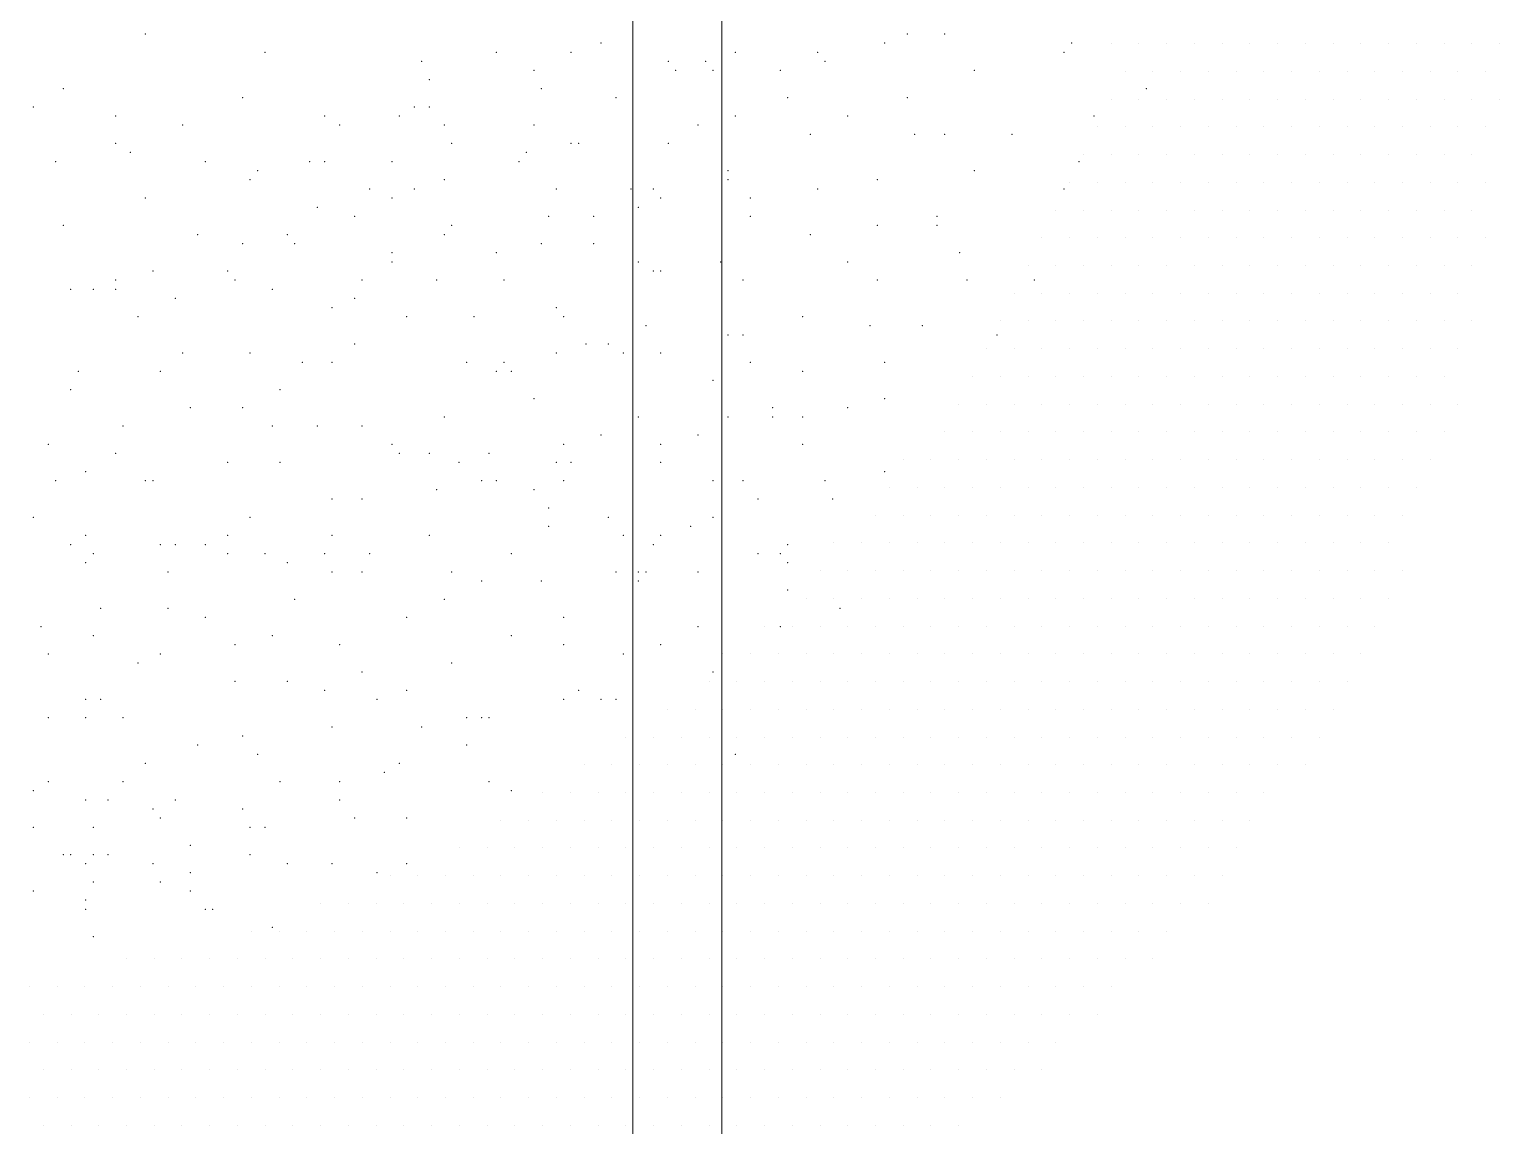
# Model space of a CAD drawing. Header units: metres. Extents: x 599 to 707, y 227 to 318.
# Drawn here: x 655.47 to 657.126, y 293.937 to 295.172 of the extents above; entities that cross this region are included whole.
import ezdxf

# ---------------------------------------------------------------- set-up
doc = ezdxf.new("R2010")
doc.units = ezdxf.units.M
doc.layers.add('banqueta', color=252, linetype='Continuous', lineweight=9)
doc.layers.add('vegetacion', color=74, linetype='Continuous', lineweight=0)

msp = doc.modelspace()

# ---------------------------------------------------------------- linework, layer by layer
at = {"layer": 'banqueta'}
for p, q in [((656.2498, 292.367), (656.2498, 299.9347)), ((656.1498, 292.367), (656.1498, 299.8051))]:
    msp.add_line(p, q, dxfattribs=at)
at = {"layer": 'vegetacion', "color": 0}
for p, q in [((656.6887, 295.156), (656.6887, 295.156)), ((656.7199, 295.156), (656.7199, 295.156)), ((656.7512, 295.156), (656.7512, 295.156)), ((656.7824, 295.156), (656.7824, 295.156)), ((656.8137, 295.156), (656.8137, 295.156)), ((656.8449, 295.156), (656.8449, 295.156)), ((656.8762, 295.156), (656.8762, 295.156)), ((656.9074, 295.156), (656.9074, 295.156)), ((656.9387, 295.156), (656.9387, 295.156)), ((656.9699, 295.156), (656.9699, 295.156)), ((657.0012, 295.156), (657.0012, 295.156)), ((657.0324, 295.156), (657.0324, 295.156)), ((657.0637, 295.156), (657.0637, 295.156)), ((657.0949, 295.156), (657.0949, 295.156)), ((657.1262, 295.156), (657.1262, 295.156)), ((656.7043, 295.1247), (656.7043, 295.1247)), ((656.7356, 295.1247), (656.7356, 295.1247)), ((656.7668, 295.1247), (656.7668, 295.1247)), ((656.7981, 295.1247), (656.7981, 295.1247)), ((656.8293, 295.1247), (656.8293, 295.1247)), ((656.8606, 295.1247), (656.8606, 295.1247)), ((656.8918, 295.1247), (656.8918, 295.1247)), ((656.9231, 295.1247), (656.9231, 295.1247)), ((656.9543, 295.1247), (656.9543, 295.1247)), ((656.9856, 295.1247), (656.9856, 295.1247)), ((657.0168, 295.1247), (657.0168, 295.1247)), ((657.0481, 295.1247), (657.0481, 295.1247)), ((657.0793, 295.1247), (657.0793, 295.1247)), ((657.1106, 295.1247), (657.1106, 295.1247)), ((656.6887, 295.0935), (656.6887, 295.0935)), ((656.7199, 295.0935), (656.7199, 295.0935)), ((656.7512, 295.0935), (656.7512, 295.0935)), ((656.7824, 295.0935), (656.7824, 295.0935)), ((656.8137, 295.0935), (656.8137, 295.0935)), ((656.8449, 295.0935), (656.8449, 295.0935)), ((656.8762, 295.0935), (656.8762, 295.0935)), ((656.9074, 295.0935), (656.9074, 295.0935)), ((656.9387, 295.0935), (656.9387, 295.0935)), ((656.9699, 295.0935), (656.9699, 295.0935)), ((657.0012, 295.0935), (657.0012, 295.0935)), ((657.0324, 295.0935), (657.0324, 295.0935)), ((657.0637, 295.0935), (657.0637, 295.0935)), ((657.0949, 295.0935), (657.0949, 295.0935)), ((657.1262, 295.0935), (657.1262, 295.0935)), ((656.6731, 295.0622), (656.6731, 295.0622)), ((656.7043, 295.0622), (656.7043, 295.0622)), ((656.7356, 295.0622), (656.7356, 295.0622)), ((656.7668, 295.0622), (656.7668, 295.0622)), ((656.7981, 295.0622), (656.7981, 295.0622)), ((656.8293, 295.0622), (656.8293, 295.0622)), ((656.8606, 295.0622), (656.8606, 295.0622)), ((656.8918, 295.0622), (656.8918, 295.0622)), ((656.9231, 295.0622), (656.9231, 295.0622)), ((656.9543, 295.0622), (656.9543, 295.0622)), ((656.9856, 295.0622), (656.9856, 295.0622)), ((657.0168, 295.0622), (657.0168, 295.0622)), ((657.0481, 295.0622), (657.0481, 295.0622)), ((657.0793, 295.0622), (657.0793, 295.0622)), ((657.1106, 295.0622), (657.1106, 295.0622)), ((656.6574, 295.031), (656.6574, 295.031)), ((656.6887, 295.031), (656.6887, 295.031)), ((656.7199, 295.031), (656.7199, 295.031)), ((656.7512, 295.031), (656.7512, 295.031)), ((656.7824, 295.031), (656.7824, 295.031)), ((656.8137, 295.031), (656.8137, 295.031)), ((656.8449, 295.031), (656.8449, 295.031)), ((656.8762, 295.031), (656.8762, 295.031)), ((656.9074, 295.031), (656.9074, 295.031)), ((656.9387, 295.031), (656.9387, 295.031)), ((656.9699, 295.031), (656.9699, 295.031)), ((657.0012, 295.031), (657.0012, 295.031)), ((657.0324, 295.031), (657.0324, 295.031)), ((657.0637, 295.031), (657.0637, 295.031)), ((657.0949, 295.031), (657.0949, 295.031)), ((656.6418, 294.9997), (656.6418, 294.9997)), ((656.6731, 294.9997), (656.6731, 294.9997)), ((656.7043, 294.9997), (656.7043, 294.9997)), ((656.7356, 294.9997), (656.7356, 294.9997)), ((656.7668, 294.9997), (656.7668, 294.9997)), ((656.7981, 294.9997), (656.7981, 294.9997)), ((656.8293, 294.9997), (656.8293, 294.9997)), ((656.8606, 294.9997), (656.8606, 294.9997)), ((656.8918, 294.9997), (656.8918, 294.9997)), ((656.9231, 294.9997), (656.9231, 294.9997)), ((656.9543, 294.9997), (656.9543, 294.9997)), ((656.9856, 294.9997), (656.9856, 294.9997)), ((657.0168, 294.9997), (657.0168, 294.9997)), ((657.0481, 294.9997), (657.0481, 294.9997)), ((657.0793, 294.9997), (657.0793, 294.9997)), ((657.1106, 294.9997), (657.1106, 294.9997)), ((656.6262, 294.9685), (656.6262, 294.9685)), ((656.6574, 294.9685), (656.6574, 294.9685)), ((656.6887, 294.9685), (656.6887, 294.9685)), ((656.7199, 294.9685), (656.7199, 294.9685)), ((656.7512, 294.9685), (656.7512, 294.9685)), ((656.7824, 294.9685), (656.7824, 294.9685)), ((656.8137, 294.9685), (656.8137, 294.9685)), ((656.8449, 294.9685), (656.8449, 294.9685)), ((656.8762, 294.9685), (656.8762, 294.9685)), ((656.9074, 294.9685), (656.9074, 294.9685)), ((656.9387, 294.9685), (656.9387, 294.9685)), ((656.9699, 294.9685), (656.9699, 294.9685)), ((657.0012, 294.9685), (657.0012, 294.9685)), ((657.0324, 294.9685), (657.0324, 294.9685)), ((657.0637, 294.9685), (657.0637, 294.9685)), ((657.0949, 294.9685), (657.0949, 294.9685)), ((656.6106, 294.9372), (656.6106, 294.9372)), ((656.6418, 294.9372), (656.6418, 294.9372)), ((656.6731, 294.9372), (656.6731, 294.9372)), ((656.7043, 294.9372), (656.7043, 294.9372)), ((656.7356, 294.9372), (656.7356, 294.9372)), ((656.7668, 294.9372), (656.7668, 294.9372)), ((656.7981, 294.9372), (656.7981, 294.9372)), ((656.8293, 294.9372), (656.8293, 294.9372)), ((656.8606, 294.9372), (656.8606, 294.9372)), ((656.8918, 294.9372), (656.8918, 294.9372)), ((656.9231, 294.9372), (656.9231, 294.9372)), ((656.9543, 294.9372), (656.9543, 294.9372)), ((656.9856, 294.9372), (656.9856, 294.9372)), ((657.0168, 294.9372), (657.0168, 294.9372)), ((657.0481, 294.9372), (657.0481, 294.9372)), ((657.0793, 294.9372), (657.0793, 294.9372)), ((657.1106, 294.9372), (657.1106, 294.9372)), ((656.5949, 294.906), (656.5949, 294.906)), ((656.6262, 294.906), (656.6262, 294.906)), ((656.6574, 294.906), (656.6574, 294.906)), ((656.6887, 294.906), (656.6887, 294.906)), ((656.7199, 294.906), (656.7199, 294.906)), ((656.7512, 294.906), (656.7512, 294.906)), ((656.7824, 294.906), (656.7824, 294.906)), ((656.8137, 294.906), (656.8137, 294.906)), ((656.8449, 294.906), (656.8449, 294.906)), ((656.8762, 294.906), (656.8762, 294.906)), ((656.9074, 294.906), (656.9074, 294.906)), ((656.9387, 294.906), (656.9387, 294.906)), ((656.9699, 294.906), (656.9699, 294.906)), ((657.0012, 294.906), (657.0012, 294.906)), ((657.0324, 294.906), (657.0324, 294.906)), ((657.0637, 294.906), (657.0637, 294.906)), ((657.0949, 294.906), (657.0949, 294.906)), ((656.5793, 294.8747), (656.5793, 294.8747)), ((656.6106, 294.8747), (656.6106, 294.8747)), ((656.6418, 294.8747), (656.6418, 294.8747)), ((656.6731, 294.8747), (656.6731, 294.8747)), ((656.7043, 294.8747), (656.7043, 294.8747)), ((656.7356, 294.8747), (656.7356, 294.8747)), ((656.7668, 294.8747), (656.7668, 294.8747)), ((656.7981, 294.8747), (656.7981, 294.8747)), ((656.8293, 294.8747), (656.8293, 294.8747)), ((656.8606, 294.8747), (656.8606, 294.8747)), ((656.8918, 294.8747), (656.8918, 294.8747)), ((656.9231, 294.8747), (656.9231, 294.8747)), ((656.9543, 294.8747), (656.9543, 294.8747)), ((656.9856, 294.8747), (656.9856, 294.8747)), ((657.0168, 294.8747), (657.0168, 294.8747)), ((657.0481, 294.8747), (657.0481, 294.8747)), ((657.0793, 294.8747), (657.0793, 294.8747)), ((656.5637, 294.8435), (656.5637, 294.8435)), ((656.5949, 294.8435), (656.5949, 294.8435)), ((656.6262, 294.8435), (656.6262, 294.8435)), ((656.6574, 294.8435), (656.6574, 294.8435)), ((656.6887, 294.8435), (656.6887, 294.8435)), ((656.7199, 294.8435), (656.7199, 294.8435)), ((656.7512, 294.8435), (656.7512, 294.8435)), ((656.7824, 294.8435), (656.7824, 294.8435)), ((656.8137, 294.8435), (656.8137, 294.8435)), ((656.8449, 294.8435), (656.8449, 294.8435)), ((656.8762, 294.8435), (656.8762, 294.8435)), ((656.9074, 294.8435), (656.9074, 294.8435)), ((656.9387, 294.8435), (656.9387, 294.8435)), ((656.9699, 294.8435), (656.9699, 294.8435)), ((657.0012, 294.8435), (657.0012, 294.8435)), ((657.0324, 294.8435), (657.0324, 294.8435)), ((657.0637, 294.8435), (657.0637, 294.8435)), ((657.0949, 294.8435), (657.0949, 294.8435)), ((656.5481, 294.8122), (656.5481, 294.8122)), ((656.5793, 294.8122), (656.5793, 294.8122)), ((656.6106, 294.8122), (656.6106, 294.8122)), ((656.6418, 294.8122), (656.6418, 294.8122)), ((656.6731, 294.8122), (656.6731, 294.8122)), ((656.7043, 294.8122), (656.7043, 294.8122)), ((656.7356, 294.8122), (656.7356, 294.8122)), ((656.7668, 294.8122), (656.7668, 294.8122)), ((656.7981, 294.8122), (656.7981, 294.8122)), ((656.8293, 294.8122), (656.8293, 294.8122)), ((656.8606, 294.8122), (656.8606, 294.8122)), ((656.8918, 294.8122), (656.8918, 294.8122)), ((656.9231, 294.8122), (656.9231, 294.8122)), ((656.9543, 294.8122), (656.9543, 294.8122)), ((656.9856, 294.8122), (656.9856, 294.8122)), ((657.0168, 294.8122), (657.0168, 294.8122)), ((657.0481, 294.8122), (657.0481, 294.8122)), ((657.0793, 294.8122), (657.0793, 294.8122)), ((656.5324, 294.781), (656.5324, 294.781)), ((656.5637, 294.781), (656.5637, 294.781)), ((656.5949, 294.781), (656.5949, 294.781)), ((656.6262, 294.781), (656.6262, 294.781)), ((656.6574, 294.781), (656.6574, 294.781)), ((656.6887, 294.781), (656.6887, 294.781)), ((656.7199, 294.781), (656.7199, 294.781)), ((656.7512, 294.781), (656.7512, 294.781)), ((656.7824, 294.781), (656.7824, 294.781)), ((656.8137, 294.781), (656.8137, 294.781)), ((656.8449, 294.781), (656.8449, 294.781)), ((656.8762, 294.781), (656.8762, 294.781)), ((656.9074, 294.781), (656.9074, 294.781)), ((656.9387, 294.781), (656.9387, 294.781)), ((656.9699, 294.781), (656.9699, 294.781)), ((657.0012, 294.781), (657.0012, 294.781)), ((657.0324, 294.781), (657.0324, 294.781)), ((657.0637, 294.781), (657.0637, 294.781)), ((656.5168, 294.7497), (656.5168, 294.7497)), ((656.5481, 294.7497), (656.5481, 294.7497)), ((656.5793, 294.7497), (656.5793, 294.7497)), ((656.6106, 294.7497), (656.6106, 294.7497)), ((656.6418, 294.7497), (656.6418, 294.7497)), ((656.6731, 294.7497), (656.6731, 294.7497)), ((656.7043, 294.7497), (656.7043, 294.7497)), ((656.7356, 294.7497), (656.7356, 294.7497)), ((656.7668, 294.7497), (656.7668, 294.7497)), ((656.7981, 294.7497), (656.7981, 294.7497)), ((656.8293, 294.7497), (656.8293, 294.7497)), ((656.8606, 294.7497), (656.8606, 294.7497)), ((656.8918, 294.7497), (656.8918, 294.7497)), ((656.9231, 294.7497), (656.9231, 294.7497)), ((656.9543, 294.7497), (656.9543, 294.7497)), ((656.9856, 294.7497), (656.9856, 294.7497)), ((657.0168, 294.7497), (657.0168, 294.7497)), ((657.0481, 294.7497), (657.0481, 294.7497)), ((657.0793, 294.7497), (657.0793, 294.7497)), ((656.5012, 294.7185), (656.5012, 294.7185)), ((656.5324, 294.7185), (656.5324, 294.7185)), ((656.5637, 294.7185), (656.5637, 294.7185)), ((656.5949, 294.7185), (656.5949, 294.7185)), ((656.6262, 294.7185), (656.6262, 294.7185)), ((656.6574, 294.7185), (656.6574, 294.7185)), ((656.6887, 294.7185), (656.6887, 294.7185)), ((656.7199, 294.7185), (656.7199, 294.7185)), ((656.7512, 294.7185), (656.7512, 294.7185)), ((656.7824, 294.7185), (656.7824, 294.7185)), ((656.8137, 294.7185), (656.8137, 294.7185)), ((656.8449, 294.7185), (656.8449, 294.7185)), ((656.8762, 294.7185), (656.8762, 294.7185)), ((656.9074, 294.7185), (656.9074, 294.7185)), ((656.9387, 294.7185), (656.9387, 294.7185)), ((656.9699, 294.7185), (656.9699, 294.7185)), ((657.0012, 294.7185), (657.0012, 294.7185)), ((657.0324, 294.7185), (657.0324, 294.7185)), ((657.0637, 294.7185), (657.0637, 294.7185)), ((656.4543, 294.6872), (656.4543, 294.6872)), ((656.4856, 294.6872), (656.4856, 294.6872)), ((656.5168, 294.6872), (656.5168, 294.6872)), ((656.5481, 294.6872), (656.5481, 294.6872)), ((656.5793, 294.6872), (656.5793, 294.6872)), ((656.6106, 294.6872), (656.6106, 294.6872)), ((656.6418, 294.6872), (656.6418, 294.6872)), ((656.6731, 294.6872), (656.6731, 294.6872)), ((656.7043, 294.6872), (656.7043, 294.6872)), ((656.7356, 294.6872), (656.7356, 294.6872)), ((656.7668, 294.6872), (656.7668, 294.6872)), ((656.7981, 294.6872), (656.7981, 294.6872)), ((656.8293, 294.6872), (656.8293, 294.6872)), ((656.8606, 294.6872), (656.8606, 294.6872)), ((656.8918, 294.6872), (656.8918, 294.6872)), ((656.9231, 294.6872), (656.9231, 294.6872)), ((656.9543, 294.6872), (656.9543, 294.6872)), ((656.9856, 294.6872), (656.9856, 294.6872)), ((657.0168, 294.6872), (657.0168, 294.6872)), ((657.0481, 294.6872), (657.0481, 294.6872)), ((656.4387, 294.656), (656.4387, 294.656)), ((656.4699, 294.656), (656.4699, 294.656)), ((656.5012, 294.656), (656.5012, 294.656)), ((656.5324, 294.656), (656.5324, 294.656)), ((656.5637, 294.656), (656.5637, 294.656)), ((656.5949, 294.656), (656.5949, 294.656)), ((656.6262, 294.656), (656.6262, 294.656)), ((656.6574, 294.656), (656.6574, 294.656)), ((656.6887, 294.656), (656.6887, 294.656)), ((656.7199, 294.656), (656.7199, 294.656)), ((656.7512, 294.656), (656.7512, 294.656)), ((656.7824, 294.656), (656.7824, 294.656)), ((656.8137, 294.656), (656.8137, 294.656)), ((656.8449, 294.656), (656.8449, 294.656)), ((656.8762, 294.656), (656.8762, 294.656)), ((656.9074, 294.656), (656.9074, 294.656)), ((656.9387, 294.656), (656.9387, 294.656)), ((656.9699, 294.656), (656.9699, 294.656)), ((657.0012, 294.656), (657.0012, 294.656)), ((657.0324, 294.656), (657.0324, 294.656)), ((656.4231, 294.6247), (656.4231, 294.6247)), ((656.4543, 294.6247), (656.4543, 294.6247)), ((656.4856, 294.6247), (656.4856, 294.6247)), ((656.5168, 294.6247), (656.5168, 294.6247)), ((656.5481, 294.6247), (656.5481, 294.6247)), ((656.5793, 294.6247), (656.5793, 294.6247)), ((656.6106, 294.6247), (656.6106, 294.6247)), ((656.6418, 294.6247), (656.6418, 294.6247)), ((656.6731, 294.6247), (656.6731, 294.6247)), ((656.7043, 294.6247), (656.7043, 294.6247)), ((656.7356, 294.6247), (656.7356, 294.6247)), ((656.7668, 294.6247), (656.7668, 294.6247)), ((656.7981, 294.6247), (656.7981, 294.6247)), ((656.8293, 294.6247), (656.8293, 294.6247)), ((656.8606, 294.6247), (656.8606, 294.6247)), ((656.8918, 294.6247), (656.8918, 294.6247)), ((656.9231, 294.6247), (656.9231, 294.6247)), ((656.9543, 294.6247), (656.9543, 294.6247)), ((656.9856, 294.6247), (656.9856, 294.6247)), ((657.0168, 294.6247), (657.0168, 294.6247)), ((656.3762, 294.5935), (656.3762, 294.5935)), ((656.4074, 294.5935), (656.4074, 294.5935)), ((656.4387, 294.5935), (656.4387, 294.5935)), ((656.4699, 294.5935), (656.4699, 294.5935)), ((656.5012, 294.5935), (656.5012, 294.5935)), ((656.5324, 294.5935), (656.5324, 294.5935)), ((656.5637, 294.5935), (656.5637, 294.5935)), ((656.5949, 294.5935), (656.5949, 294.5935)), ((656.6262, 294.5935), (656.6262, 294.5935)), ((656.6574, 294.5935), (656.6574, 294.5935)), ((656.6887, 294.5935), (656.6887, 294.5935)), ((656.7199, 294.5935), (656.7199, 294.5935)), ((656.7512, 294.5935), (656.7512, 294.5935)), ((656.7824, 294.5935), (656.7824, 294.5935)), ((656.8137, 294.5935), (656.8137, 294.5935)), ((656.8449, 294.5935), (656.8449, 294.5935)), ((656.8762, 294.5935), (656.8762, 294.5935)), ((656.9074, 294.5935), (656.9074, 294.5935)), ((656.9387, 294.5935), (656.9387, 294.5935)), ((656.9699, 294.5935), (656.9699, 294.5935)), ((657.0012, 294.5935), (657.0012, 294.5935)), ((656.3606, 294.5622), (656.3606, 294.5622)), ((656.3918, 294.5622), (656.3918, 294.5622)), ((656.4231, 294.5622), (656.4231, 294.5622)), ((656.4543, 294.5622), (656.4543, 294.5622)), ((656.4856, 294.5622), (656.4856, 294.5622)), ((656.5168, 294.5622), (656.5168, 294.5622)), ((656.5481, 294.5622), (656.5481, 294.5622)), ((656.5793, 294.5622), (656.5793, 294.5622)), ((656.6106, 294.5622), (656.6106, 294.5622)), ((656.6418, 294.5622), (656.6418, 294.5622)), ((656.6731, 294.5622), (656.6731, 294.5622)), ((656.7043, 294.5622), (656.7043, 294.5622)), ((656.7356, 294.5622), (656.7356, 294.5622)), ((656.7668, 294.5622), (656.7668, 294.5622)), ((656.7981, 294.5622), (656.7981, 294.5622)), ((656.8293, 294.5622), (656.8293, 294.5622)), ((656.8606, 294.5622), (656.8606, 294.5622)), ((656.8918, 294.5622), (656.8918, 294.5622)), ((656.9231, 294.5622), (656.9231, 294.5622)), ((656.9543, 294.5622), (656.9543, 294.5622)), ((656.9856, 294.5622), (656.9856, 294.5622)), ((657.0168, 294.5622), (657.0168, 294.5622)), ((656.3449, 294.531), (656.3449, 294.531)), ((656.3762, 294.531), (656.3762, 294.531)), ((656.4074, 294.531), (656.4074, 294.531)), ((656.4387, 294.531), (656.4387, 294.531)), ((656.4699, 294.531), (656.4699, 294.531)), ((656.5012, 294.531), (656.5012, 294.531)), ((656.5324, 294.531), (656.5324, 294.531)), ((656.5637, 294.531), (656.5637, 294.531)), ((656.5949, 294.531), (656.5949, 294.531)), ((656.6262, 294.531), (656.6262, 294.531)), ((656.6574, 294.531), (656.6574, 294.531)), ((656.6887, 294.531), (656.6887, 294.531)), ((656.7199, 294.531), (656.7199, 294.531)), ((656.7512, 294.531), (656.7512, 294.531)), ((656.7824, 294.531), (656.7824, 294.531)), ((656.8137, 294.531), (656.8137, 294.531)), ((656.8449, 294.531), (656.8449, 294.531)), ((656.8762, 294.531), (656.8762, 294.531)), ((656.9074, 294.531), (656.9074, 294.531)), ((656.9387, 294.531), (656.9387, 294.531)), ((656.9699, 294.531), (656.9699, 294.531)), ((657.0012, 294.531), (657.0012, 294.531)), ((656.2981, 294.4997), (656.2981, 294.4997)), ((656.3293, 294.4997), (656.3293, 294.4997)), ((656.3606, 294.4997), (656.3606, 294.4997)), ((656.3918, 294.4997), (656.3918, 294.4997)), ((656.4231, 294.4997), (656.4231, 294.4997)), ((656.4543, 294.4997), (656.4543, 294.4997)), ((656.4856, 294.4997), (656.4856, 294.4997)), ((656.5168, 294.4997), (656.5168, 294.4997)), ((656.5481, 294.4997), (656.5481, 294.4997)), ((656.5793, 294.4997), (656.5793, 294.4997)), ((656.6106, 294.4997), (656.6106, 294.4997)), ((656.6418, 294.4997), (656.6418, 294.4997)), ((656.6731, 294.4997), (656.6731, 294.4997)), ((656.7043, 294.4997), (656.7043, 294.4997)), ((656.7356, 294.4997), (656.7356, 294.4997)), ((656.7668, 294.4997), (656.7668, 294.4997)), ((656.7981, 294.4997), (656.7981, 294.4997)), ((656.8293, 294.4997), (656.8293, 294.4997)), ((656.8606, 294.4997), (656.8606, 294.4997)), ((656.8918, 294.4997), (656.8918, 294.4997)), ((656.9231, 294.4997), (656.9231, 294.4997)), ((656.9543, 294.4997), (656.9543, 294.4997)), ((656.9856, 294.4997), (656.9856, 294.4997)), ((656.2512, 294.4685), (656.2512, 294.4685)), ((656.2824, 294.4685), (656.2824, 294.4685)), ((656.3137, 294.4685), (656.3137, 294.4685)), ((656.3449, 294.4685), (656.3449, 294.4685)), ((656.3762, 294.4685), (656.3762, 294.4685)), ((656.4074, 294.4685), (656.4074, 294.4685)), ((656.4387, 294.4685), (656.4387, 294.4685)), ((656.4699, 294.4685), (656.4699, 294.4685)), ((656.5012, 294.4685), (656.5012, 294.4685)), ((656.5324, 294.4685), (656.5324, 294.4685)), ((656.5637, 294.4685), (656.5637, 294.4685)), ((656.5949, 294.4685), (656.5949, 294.4685)), ((656.6262, 294.4685), (656.6262, 294.4685)), ((656.6574, 294.4685), (656.6574, 294.4685)), ((656.6887, 294.4685), (656.6887, 294.4685)), ((656.7199, 294.4685), (656.7199, 294.4685)), ((656.7512, 294.4685), (656.7512, 294.4685)), ((656.7824, 294.4685), (656.7824, 294.4685)), ((656.8137, 294.4685), (656.8137, 294.4685)), ((656.8449, 294.4685), (656.8449, 294.4685)), ((656.8762, 294.4685), (656.8762, 294.4685)), ((656.9074, 294.4685), (656.9074, 294.4685)), ((656.9387, 294.4685), (656.9387, 294.4685)), ((656.9699, 294.4685), (656.9699, 294.4685)), ((656.2356, 294.4372), (656.2356, 294.4372)), ((656.2668, 294.4372), (656.2668, 294.4372)), ((656.2981, 294.4372), (656.2981, 294.4372)), ((656.3293, 294.4372), (656.3293, 294.4372)), ((656.3606, 294.4372), (656.3606, 294.4372)), ((656.3918, 294.4372), (656.3918, 294.4372)), ((656.4231, 294.4372), (656.4231, 294.4372)), ((656.4543, 294.4372), (656.4543, 294.4372)), ((656.4856, 294.4372), (656.4856, 294.4372)), ((656.5168, 294.4372), (656.5168, 294.4372)), ((656.5481, 294.4372), (656.5481, 294.4372)), ((656.5793, 294.4372), (656.5793, 294.4372)), ((656.6106, 294.4372), (656.6106, 294.4372)), ((656.6418, 294.4372), (656.6418, 294.4372)), ((656.6731, 294.4372), (656.6731, 294.4372)), ((656.7043, 294.4372), (656.7043, 294.4372)), ((656.7356, 294.4372), (656.7356, 294.4372)), ((656.7668, 294.4372), (656.7668, 294.4372)), ((656.7981, 294.4372), (656.7981, 294.4372)), ((656.8293, 294.4372), (656.8293, 294.4372)), ((656.8606, 294.4372), (656.8606, 294.4372)), ((656.8918, 294.4372), (656.8918, 294.4372)), ((656.9231, 294.4372), (656.9231, 294.4372)), ((656.9543, 294.4372), (656.9543, 294.4372)), ((656.1887, 294.406), (656.1887, 294.406)), ((656.2199, 294.406), (656.2199, 294.406)), ((656.2512, 294.406), (656.2512, 294.406)), ((656.2824, 294.406), (656.2824, 294.406)), ((656.3137, 294.406), (656.3137, 294.406)), ((656.3449, 294.406), (656.3449, 294.406)), ((656.3762, 294.406), (656.3762, 294.406)), ((656.4074, 294.406), (656.4074, 294.406)), ((656.4387, 294.406), (656.4387, 294.406)), ((656.4699, 294.406), (656.4699, 294.406)), ((656.5012, 294.406), (656.5012, 294.406)), ((656.5324, 294.406), (656.5324, 294.406)), ((656.5637, 294.406), (656.5637, 294.406)), ((656.5949, 294.406), (656.5949, 294.406)), ((656.6262, 294.406), (656.6262, 294.406)), ((656.6574, 294.406), (656.6574, 294.406)), ((656.6887, 294.406), (656.6887, 294.406)), ((656.7199, 294.406), (656.7199, 294.406)), ((656.7512, 294.406), (656.7512, 294.406)), ((656.7824, 294.406), (656.7824, 294.406)), ((656.8137, 294.406), (656.8137, 294.406)), ((656.8449, 294.406), (656.8449, 294.406)), ((656.8762, 294.406), (656.8762, 294.406)), ((656.9074, 294.406), (656.9074, 294.406)), ((656.9387, 294.406), (656.9387, 294.406)), ((656.1418, 294.3747), (656.1418, 294.3747)), ((656.1731, 294.3747), (656.1731, 294.3747)), ((656.2043, 294.3747), (656.2043, 294.3747)), ((656.2356, 294.3747), (656.2356, 294.3747)), ((656.2668, 294.3747), (656.2668, 294.3747)), ((656.2981, 294.3747), (656.2981, 294.3747)), ((656.3293, 294.3747), (656.3293, 294.3747)), ((656.3606, 294.3747), (656.3606, 294.3747)), ((656.3918, 294.3747), (656.3918, 294.3747)), ((656.4231, 294.3747), (656.4231, 294.3747)), ((656.4543, 294.3747), (656.4543, 294.3747)), ((656.4856, 294.3747), (656.4856, 294.3747)), ((656.5168, 294.3747), (656.5168, 294.3747)), ((656.5481, 294.3747), (656.5481, 294.3747)), ((656.5793, 294.3747), (656.5793, 294.3747)), ((656.6106, 294.3747), (656.6106, 294.3747)), ((656.6418, 294.3747), (656.6418, 294.3747)), ((656.6731, 294.3747), (656.6731, 294.3747)), ((656.7043, 294.3747), (656.7043, 294.3747)), ((656.7356, 294.3747), (656.7356, 294.3747)), ((656.7668, 294.3747), (656.7668, 294.3747)), ((656.7981, 294.3747), (656.7981, 294.3747)), ((656.8293, 294.3747), (656.8293, 294.3747)), ((656.8606, 294.3747), (656.8606, 294.3747)), ((656.8918, 294.3747), (656.8918, 294.3747)), ((656.9231, 294.3747), (656.9231, 294.3747)), ((656.0949, 294.3435), (656.0949, 294.3435)), ((656.1262, 294.3435), (656.1262, 294.3435)), ((656.1574, 294.3435), (656.1574, 294.3435)), ((656.1887, 294.3435), (656.1887, 294.3435)), ((656.2199, 294.3435), (656.2199, 294.3435)), ((656.2512, 294.3435), (656.2512, 294.3435)), ((656.2824, 294.3435), (656.2824, 294.3435)), ((656.3137, 294.3435), (656.3137, 294.3435)), ((656.3449, 294.3435), (656.3449, 294.3435)), ((656.3762, 294.3435), (656.3762, 294.3435)), ((656.4074, 294.3435), (656.4074, 294.3435)), ((656.4387, 294.3435), (656.4387, 294.3435)), ((656.4699, 294.3435), (656.4699, 294.3435)), ((656.5012, 294.3435), (656.5012, 294.3435)), ((656.5324, 294.3435), (656.5324, 294.3435)), ((656.5637, 294.3435), (656.5637, 294.3435)), ((656.5949, 294.3435), (656.5949, 294.3435)), ((656.6262, 294.3435), (656.6262, 294.3435)), ((656.6574, 294.3435), (656.6574, 294.3435)), ((656.6887, 294.3435), (656.6887, 294.3435)), ((656.7199, 294.3435), (656.7199, 294.3435)), ((656.7512, 294.3435), (656.7512, 294.3435)), ((656.7824, 294.3435), (656.7824, 294.3435)), ((656.8137, 294.3435), (656.8137, 294.3435)), ((656.8449, 294.3435), (656.8449, 294.3435)), ((656.8762, 294.3435), (656.8762, 294.3435)), ((656.9074, 294.3435), (656.9074, 294.3435)), ((656.0481, 294.3122), (656.0481, 294.3122)), ((656.0793, 294.3122), (656.0793, 294.3122)), ((656.1106, 294.3122), (656.1106, 294.3122)), ((656.1418, 294.3122), (656.1418, 294.3122)), ((656.1731, 294.3122), (656.1731, 294.3122)), ((656.2043, 294.3122), (656.2043, 294.3122)), ((656.2356, 294.3122), (656.2356, 294.3122)), ((656.2668, 294.3122), (656.2668, 294.3122)), ((656.2981, 294.3122), (656.2981, 294.3122)), ((656.3293, 294.3122), (656.3293, 294.3122)), ((656.3606, 294.3122), (656.3606, 294.3122)), ((656.3918, 294.3122), (656.3918, 294.3122)), ((656.4231, 294.3122), (656.4231, 294.3122)), ((656.4543, 294.3122), (656.4543, 294.3122)), ((656.4856, 294.3122), (656.4856, 294.3122)), ((656.5168, 294.3122), (656.5168, 294.3122)), ((656.5481, 294.3122), (656.5481, 294.3122)), ((656.5793, 294.3122), (656.5793, 294.3122)), ((656.6106, 294.3122), (656.6106, 294.3122)), ((656.6418, 294.3122), (656.6418, 294.3122)), ((656.6731, 294.3122), (656.6731, 294.3122)), ((656.7043, 294.3122), (656.7043, 294.3122)), ((656.7356, 294.3122), (656.7356, 294.3122)), ((656.7668, 294.3122), (656.7668, 294.3122)), ((656.7981, 294.3122), (656.7981, 294.3122)), ((656.8293, 294.3122), (656.8293, 294.3122)), ((656.8606, 294.3122), (656.8606, 294.3122)), ((656.0012, 294.281), (656.0012, 294.281)), ((656.0324, 294.281), (656.0324, 294.281)), ((656.0637, 294.281), (656.0637, 294.281)), ((656.0949, 294.281), (656.0949, 294.281)), ((656.1262, 294.281), (656.1262, 294.281)), ((656.1574, 294.281), (656.1574, 294.281)), ((656.1887, 294.281), (656.1887, 294.281)), ((656.2199, 294.281), (656.2199, 294.281)), ((656.2512, 294.281), (656.2512, 294.281)), ((656.2824, 294.281), (656.2824, 294.281)), ((656.3137, 294.281), (656.3137, 294.281)), ((656.3449, 294.281), (656.3449, 294.281)), ((656.3762, 294.281), (656.3762, 294.281)), ((656.4074, 294.281), (656.4074, 294.281)), ((656.4387, 294.281), (656.4387, 294.281)), ((656.4699, 294.281), (656.4699, 294.281)), ((656.5012, 294.281), (656.5012, 294.281)), ((656.5324, 294.281), (656.5324, 294.281)), ((656.5637, 294.281), (656.5637, 294.281)), ((656.5949, 294.281), (656.5949, 294.281)), ((656.6262, 294.281), (656.6262, 294.281)), ((656.6574, 294.281), (656.6574, 294.281)), ((656.6887, 294.281), (656.6887, 294.281)), ((656.7199, 294.281), (656.7199, 294.281)), ((656.7512, 294.281), (656.7512, 294.281)), ((656.7824, 294.281), (656.7824, 294.281)), ((656.8137, 294.281), (656.8137, 294.281)), ((656.8449, 294.281), (656.8449, 294.281)), ((655.9543, 294.2497), (655.9543, 294.2497)), ((655.9856, 294.2497), (655.9856, 294.2497)), ((656.0168, 294.2497), (656.0168, 294.2497)), ((656.0481, 294.2497), (656.0481, 294.2497)), ((656.0793, 294.2497), (656.0793, 294.2497)), ((656.1106, 294.2497), (656.1106, 294.2497)), ((656.1418, 294.2497), (656.1418, 294.2497)), ((656.1731, 294.2497), (656.1731, 294.2497)), ((656.2043, 294.2497), (656.2043, 294.2497)), ((656.2356, 294.2497), (656.2356, 294.2497)), ((656.2668, 294.2497), (656.2668, 294.2497)), ((656.2981, 294.2497), (656.2981, 294.2497)), ((656.3293, 294.2497), (656.3293, 294.2497)), ((656.3606, 294.2497), (656.3606, 294.2497)), ((656.3918, 294.2497), (656.3918, 294.2497)), ((656.4231, 294.2497), (656.4231, 294.2497)), ((656.4543, 294.2497), (656.4543, 294.2497)), ((656.4856, 294.2497), (656.4856, 294.2497)), ((656.5168, 294.2497), (656.5168, 294.2497)), ((656.5481, 294.2497), (656.5481, 294.2497)), ((656.5793, 294.2497), (656.5793, 294.2497)), ((656.6106, 294.2497), (656.6106, 294.2497)), ((656.6418, 294.2497), (656.6418, 294.2497)), ((656.6731, 294.2497), (656.6731, 294.2497)), ((656.7043, 294.2497), (656.7043, 294.2497)), ((656.7356, 294.2497), (656.7356, 294.2497)), ((656.7668, 294.2497), (656.7668, 294.2497)), ((656.7981, 294.2497), (656.7981, 294.2497)), ((656.8293, 294.2497), (656.8293, 294.2497)), ((655.8762, 294.2185), (655.8762, 294.2185)), ((655.9074, 294.2185), (655.9074, 294.2185)), ((655.9387, 294.2185), (655.9387, 294.2185)), ((655.9699, 294.2185), (655.9699, 294.2185)), ((656.0012, 294.2185), (656.0012, 294.2185)), ((656.0324, 294.2185), (656.0324, 294.2185)), ((656.0637, 294.2185), (656.0637, 294.2185)), ((656.0949, 294.2185), (656.0949, 294.2185)), ((656.1262, 294.2185), (656.1262, 294.2185)), ((656.1574, 294.2185), (656.1574, 294.2185)), ((656.1887, 294.2185), (656.1887, 294.2185)), ((656.2199, 294.2185), (656.2199, 294.2185)), ((656.2512, 294.2185), (656.2512, 294.2185)), ((656.2824, 294.2185), (656.2824, 294.2185)), ((656.3137, 294.2185), (656.3137, 294.2185)), ((656.3449, 294.2185), (656.3449, 294.2185)), ((656.3762, 294.2185), (656.3762, 294.2185)), ((656.4074, 294.2185), (656.4074, 294.2185)), ((656.4387, 294.2185), (656.4387, 294.2185)), ((656.4699, 294.2185), (656.4699, 294.2185)), ((656.5012, 294.2185), (656.5012, 294.2185)), ((656.5324, 294.2185), (656.5324, 294.2185)), ((656.5637, 294.2185), (656.5637, 294.2185)), ((656.5949, 294.2185), (656.5949, 294.2185)), ((656.6262, 294.2185), (656.6262, 294.2185)), ((656.6574, 294.2185), (656.6574, 294.2185)), ((656.6887, 294.2185), (656.6887, 294.2185)), ((656.7199, 294.2185), (656.7199, 294.2185)), ((656.7512, 294.2185), (656.7512, 294.2185)), ((656.7824, 294.2185), (656.7824, 294.2185)), ((656.8137, 294.2185), (656.8137, 294.2185)), ((655.7981, 294.1872), (655.7981, 294.1872)), ((655.8293, 294.1872), (655.8293, 294.1872)), ((655.8606, 294.1872), (655.8606, 294.1872)), ((655.8918, 294.1872), (655.8918, 294.1872)), ((655.9231, 294.1872), (655.9231, 294.1872)), ((655.9543, 294.1872), (655.9543, 294.1872)), ((655.9856, 294.1872), (655.9856, 294.1872)), ((656.0168, 294.1872), (656.0168, 294.1872)), ((656.0481, 294.1872), (656.0481, 294.1872)), ((656.0793, 294.1872), (656.0793, 294.1872)), ((656.1106, 294.1872), (656.1106, 294.1872)), ((656.1418, 294.1872), (656.1418, 294.1872)), ((656.1731, 294.1872), (656.1731, 294.1872)), ((656.2043, 294.1872), (656.2043, 294.1872)), ((656.2356, 294.1872), (656.2356, 294.1872)), ((656.2668, 294.1872), (656.2668, 294.1872)), ((656.2981, 294.1872), (656.2981, 294.1872)), ((656.3293, 294.1872), (656.3293, 294.1872)), ((656.3606, 294.1872), (656.3606, 294.1872)), ((656.3918, 294.1872), (656.3918, 294.1872)), ((656.4231, 294.1872), (656.4231, 294.1872)), ((656.4543, 294.1872), (656.4543, 294.1872)), ((656.4856, 294.1872), (656.4856, 294.1872)), ((656.5168, 294.1872), (656.5168, 294.1872)), ((656.5481, 294.1872), (656.5481, 294.1872)), ((656.5793, 294.1872), (656.5793, 294.1872)), ((656.6106, 294.1872), (656.6106, 294.1872)), ((656.6418, 294.1872), (656.6418, 294.1872)), ((656.6731, 294.1872), (656.6731, 294.1872)), ((656.7043, 294.1872), (656.7043, 294.1872)), ((656.7356, 294.1872), (656.7356, 294.1872)), ((656.7668, 294.1872), (656.7668, 294.1872)), ((656.7981, 294.1872), (656.7981, 294.1872)), ((655.7199, 294.156), (655.7199, 294.156)), ((655.7512, 294.156), (655.7512, 294.156)), ((655.7824, 294.156), (655.7824, 294.156)), ((655.8137, 294.156), (655.8137, 294.156)), ((655.8449, 294.156), (655.8449, 294.156)), ((655.8762, 294.156), (655.8762, 294.156)), ((655.9074, 294.156), (655.9074, 294.156)), ((655.9387, 294.156), (655.9387, 294.156)), ((655.9699, 294.156), (655.9699, 294.156)), ((656.0012, 294.156), (656.0012, 294.156)), ((656.0324, 294.156), (656.0324, 294.156)), ((656.0637, 294.156), (656.0637, 294.156)), ((656.0949, 294.156), (656.0949, 294.156)), ((656.1262, 294.156), (656.1262, 294.156)), ((656.1574, 294.156), (656.1574, 294.156)), ((656.1887, 294.156), (656.1887, 294.156)), ((656.2199, 294.156), (656.2199, 294.156)), ((656.2512, 294.156), (656.2512, 294.156)), ((656.2824, 294.156), (656.2824, 294.156)), ((656.3137, 294.156), (656.3137, 294.156)), ((656.3449, 294.156), (656.3449, 294.156)), ((656.3762, 294.156), (656.3762, 294.156)), ((656.4074, 294.156), (656.4074, 294.156)), ((656.4387, 294.156), (656.4387, 294.156)), ((656.4699, 294.156), (656.4699, 294.156)), ((656.5012, 294.156), (656.5012, 294.156)), ((656.5324, 294.156), (656.5324, 294.156)), ((656.5637, 294.156), (656.5637, 294.156)), ((656.5949, 294.156), (656.5949, 294.156)), ((656.6262, 294.156), (656.6262, 294.156)), ((656.6574, 294.156), (656.6574, 294.156)), ((656.6887, 294.156), (656.6887, 294.156)), ((656.7199, 294.156), (656.7199, 294.156)), ((656.7512, 294.156), (656.7512, 294.156)), ((655.5793, 294.1247), (655.5793, 294.1247)), ((655.6106, 294.1247), (655.6106, 294.1247)), ((655.6418, 294.1247), (655.6418, 294.1247)), ((655.6731, 294.1247), (655.6731, 294.1247)), ((655.7043, 294.1247), (655.7043, 294.1247)), ((655.7356, 294.1247), (655.7356, 294.1247)), ((655.7668, 294.1247), (655.7668, 294.1247)), ((655.7981, 294.1247), (655.7981, 294.1247)), ((655.8293, 294.1247), (655.8293, 294.1247)), ((655.8606, 294.1247), (655.8606, 294.1247)), ((655.8918, 294.1247), (655.8918, 294.1247)), ((655.9231, 294.1247), (655.9231, 294.1247)), ((655.9543, 294.1247), (655.9543, 294.1247)), ((655.9856, 294.1247), (655.9856, 294.1247)), ((656.0168, 294.1247), (656.0168, 294.1247)), ((656.0481, 294.1247), (656.0481, 294.1247)), ((656.0793, 294.1247), (656.0793, 294.1247)), ((656.1106, 294.1247), (656.1106, 294.1247)), ((656.1418, 294.1247), (656.1418, 294.1247)), ((656.1731, 294.1247), (656.1731, 294.1247)), ((656.2043, 294.1247), (656.2043, 294.1247)), ((656.2356, 294.1247), (656.2356, 294.1247)), ((656.2668, 294.1247), (656.2668, 294.1247)), ((656.2981, 294.1247), (656.2981, 294.1247)), ((656.3293, 294.1247), (656.3293, 294.1247)), ((656.3606, 294.1247), (656.3606, 294.1247)), ((656.3918, 294.1247), (656.3918, 294.1247)), ((656.4231, 294.1247), (656.4231, 294.1247)), ((656.4543, 294.1247), (656.4543, 294.1247)), ((656.4856, 294.1247), (656.4856, 294.1247)), ((656.5168, 294.1247), (656.5168, 294.1247)), ((656.5481, 294.1247), (656.5481, 294.1247)), ((656.5793, 294.1247), (656.5793, 294.1247)), ((656.6106, 294.1247), (656.6106, 294.1247)), ((656.6418, 294.1247), (656.6418, 294.1247)), ((656.6731, 294.1247), (656.6731, 294.1247)), ((656.7043, 294.1247), (656.7043, 294.1247)), ((656.7356, 294.1247), (656.7356, 294.1247)), ((655.4699, 294.0935), (655.4699, 294.0935)), ((655.5012, 294.0935), (655.5012, 294.0935)), ((655.5324, 294.0935), (655.5324, 294.0935)), ((655.5637, 294.0935), (655.5637, 294.0935)), ((655.5949, 294.0935), (655.5949, 294.0935)), ((655.6262, 294.0935), (655.6262, 294.0935)), ((655.6574, 294.0935), (655.6574, 294.0935)), ((655.6887, 294.0935), (655.6887, 294.0935)), ((655.7199, 294.0935), (655.7199, 294.0935)), ((655.7512, 294.0935), (655.7512, 294.0935)), ((655.7824, 294.0935), (655.7824, 294.0935)), ((655.8137, 294.0935), (655.8137, 294.0935)), ((655.8449, 294.0935), (655.8449, 294.0935)), ((655.8762, 294.0935), (655.8762, 294.0935)), ((655.9074, 294.0935), (655.9074, 294.0935)), ((655.9387, 294.0935), (655.9387, 294.0935)), ((655.9699, 294.0935), (655.9699, 294.0935)), ((656.0012, 294.0935), (656.0012, 294.0935)), ((656.0324, 294.0935), (656.0324, 294.0935)), ((656.0637, 294.0935), (656.0637, 294.0935)), ((656.0949, 294.0935), (656.0949, 294.0935)), ((656.1262, 294.0935), (656.1262, 294.0935)), ((656.1574, 294.0935), (656.1574, 294.0935)), ((656.1887, 294.0935), (656.1887, 294.0935)), ((656.2199, 294.0935), (656.2199, 294.0935)), ((656.2512, 294.0935), (656.2512, 294.0935)), ((656.2824, 294.0935), (656.2824, 294.0935)), ((656.3137, 294.0935), (656.3137, 294.0935)), ((656.3449, 294.0935), (656.3449, 294.0935)), ((656.3762, 294.0935), (656.3762, 294.0935)), ((656.4074, 294.0935), (656.4074, 294.0935)), ((656.4387, 294.0935), (656.4387, 294.0935)), ((656.4699, 294.0935), (656.4699, 294.0935)), ((656.5012, 294.0935), (656.5012, 294.0935)), ((656.5324, 294.0935), (656.5324, 294.0935)), ((656.5637, 294.0935), (656.5637, 294.0935)), ((656.5949, 294.0935), (656.5949, 294.0935)), ((656.6262, 294.0935), (656.6262, 294.0935)), ((656.6574, 294.0935), (656.6574, 294.0935)), ((656.6887, 294.0935), (656.6887, 294.0935)), ((655.4856, 294.0622), (655.4856, 294.0622)), ((655.5168, 294.0622), (655.5168, 294.0622)), ((655.5481, 294.0622), (655.5481, 294.0622)), ((655.5793, 294.0622), (655.5793, 294.0622)), ((655.6106, 294.0622), (655.6106, 294.0622)), ((655.6418, 294.0622), (655.6418, 294.0622)), ((655.6731, 294.0622), (655.6731, 294.0622)), ((655.7043, 294.0622), (655.7043, 294.0622)), ((655.7356, 294.0622), (655.7356, 294.0622)), ((655.7668, 294.0622), (655.7668, 294.0622)), ((655.7981, 294.0622), (655.7981, 294.0622)), ((655.8293, 294.0622), (655.8293, 294.0622)), ((655.8606, 294.0622), (655.8606, 294.0622)), ((655.8918, 294.0622), (655.8918, 294.0622)), ((655.9231, 294.0622), (655.9231, 294.0622)), ((655.9543, 294.0622), (655.9543, 294.0622)), ((655.9856, 294.0622), (655.9856, 294.0622)), ((656.0168, 294.0622), (656.0168, 294.0622)), ((656.0481, 294.0622), (656.0481, 294.0622)), ((656.0793, 294.0622), (656.0793, 294.0622)), ((656.1106, 294.0622), (656.1106, 294.0622)), ((656.1418, 294.0622), (656.1418, 294.0622)), ((656.1731, 294.0622), (656.1731, 294.0622)), ((656.2043, 294.0622), (656.2043, 294.0622)), ((656.2356, 294.0622), (656.2356, 294.0622)), ((656.2668, 294.0622), (656.2668, 294.0622)), ((656.2981, 294.0622), (656.2981, 294.0622)), ((656.3293, 294.0622), (656.3293, 294.0622)), ((656.3606, 294.0622), (656.3606, 294.0622)), ((656.3918, 294.0622), (656.3918, 294.0622)), ((656.4231, 294.0622), (656.4231, 294.0622)), ((656.4543, 294.0622), (656.4543, 294.0622)), ((656.4856, 294.0622), (656.4856, 294.0622)), ((656.5168, 294.0622), (656.5168, 294.0622)), ((656.5481, 294.0622), (656.5481, 294.0622)), ((656.5793, 294.0622), (656.5793, 294.0622)), ((656.6106, 294.0622), (656.6106, 294.0622)), ((656.6418, 294.0622), (656.6418, 294.0622)), ((656.6731, 294.0622), (656.6731, 294.0622)), ((655.4699, 294.031), (655.4699, 294.031)), ((655.5012, 294.031), (655.5012, 294.031)), ((655.5324, 294.031), (655.5324, 294.031)), ((655.5637, 294.031), (655.5637, 294.031)), ((655.5949, 294.031), (655.5949, 294.031)), ((655.6262, 294.031), (655.6262, 294.031)), ((655.6574, 294.031), (655.6574, 294.031)), ((655.6887, 294.031), (655.6887, 294.031)), ((655.7199, 294.031), (655.7199, 294.031)), ((655.7512, 294.031), (655.7512, 294.031)), ((655.7824, 294.031), (655.7824, 294.031)), ((655.8137, 294.031), (655.8137, 294.031)), ((655.8449, 294.031), (655.8449, 294.031)), ((655.8762, 294.031), (655.8762, 294.031)), ((655.9074, 294.031), (655.9074, 294.031)), ((655.9387, 294.031), (655.9387, 294.031)), ((655.9699, 294.031), (655.9699, 294.031)), ((656.0012, 294.031), (656.0012, 294.031)), ((656.0324, 294.031), (656.0324, 294.031)), ((656.0637, 294.031), (656.0637, 294.031)), ((656.0949, 294.031), (656.0949, 294.031)), ((656.1262, 294.031), (656.1262, 294.031)), ((656.1574, 294.031), (656.1574, 294.031)), ((656.1887, 294.031), (656.1887, 294.031)), ((656.2199, 294.031), (656.2199, 294.031)), ((656.2512, 294.031), (656.2512, 294.031)), ((656.2824, 294.031), (656.2824, 294.031)), ((656.3137, 294.031), (656.3137, 294.031)), ((656.3449, 294.031), (656.3449, 294.031)), ((656.3762, 294.031), (656.3762, 294.031)), ((656.4074, 294.031), (656.4074, 294.031)), ((656.4387, 294.031), (656.4387, 294.031)), ((656.4699, 294.031), (656.4699, 294.031)), ((656.5012, 294.031), (656.5012, 294.031)), ((656.5324, 294.031), (656.5324, 294.031)), ((656.5637, 294.031), (656.5637, 294.031)), ((656.5949, 294.031), (656.5949, 294.031)), ((656.6262, 294.031), (656.6262, 294.031)), ((655.4856, 293.9997), (655.4856, 293.9997)), ((655.5168, 293.9997), (655.5168, 293.9997)), ((655.5481, 293.9997), (655.5481, 293.9997)), ((655.5793, 293.9997), (655.5793, 293.9997)), ((655.6106, 293.9997), (655.6106, 293.9997)), ((655.6418, 293.9997), (655.6418, 293.9997)), ((655.6731, 293.9997), (655.6731, 293.9997)), ((655.7043, 293.9997), (655.7043, 293.9997)), ((655.7356, 293.9997), (655.7356, 293.9997)), ((655.7668, 293.9997), (655.7668, 293.9997)), ((655.7981, 293.9997), (655.7981, 293.9997)), ((655.8293, 293.9997), (655.8293, 293.9997)), ((655.8606, 293.9997), (655.8606, 293.9997)), ((655.8918, 293.9997), (655.8918, 293.9997)), ((655.9231, 293.9997), (655.9231, 293.9997)), ((655.9543, 293.9997), (655.9543, 293.9997)), ((655.9856, 293.9997), (655.9856, 293.9997)), ((656.0168, 293.9997), (656.0168, 293.9997)), ((656.0481, 293.9997), (656.0481, 293.9997)), ((656.0793, 293.9997), (656.0793, 293.9997)), ((656.1106, 293.9997), (656.1106, 293.9997)), ((656.1418, 293.9997), (656.1418, 293.9997)), ((656.1731, 293.9997), (656.1731, 293.9997)), ((656.2043, 293.9997), (656.2043, 293.9997)), ((656.2356, 293.9997), (656.2356, 293.9997)), ((656.2668, 293.9997), (656.2668, 293.9997)), ((656.2981, 293.9997), (656.2981, 293.9997)), ((656.3293, 293.9997), (656.3293, 293.9997)), ((656.3606, 293.9997), (656.3606, 293.9997)), ((656.3918, 293.9997), (656.3918, 293.9997)), ((656.4231, 293.9997), (656.4231, 293.9997)), ((656.4543, 293.9997), (656.4543, 293.9997)), ((656.4856, 293.9997), (656.4856, 293.9997)), ((656.5168, 293.9997), (656.5168, 293.9997)), ((656.5481, 293.9997), (656.5481, 293.9997)), ((656.5793, 293.9997), (656.5793, 293.9997)), ((656.6106, 293.9997), (656.6106, 293.9997)), ((655.4699, 293.9685), (655.4699, 293.9685)), ((655.5012, 293.9685), (655.5012, 293.9685)), ((655.5324, 293.9685), (655.5324, 293.9685)), ((655.5637, 293.9685), (655.5637, 293.9685)), ((655.5949, 293.9685), (655.5949, 293.9685)), ((655.6262, 293.9685), (655.6262, 293.9685)), ((655.6574, 293.9685), (655.6574, 293.9685)), ((655.6887, 293.9685), (655.6887, 293.9685)), ((655.7199, 293.9685), (655.7199, 293.9685)), ((655.7512, 293.9685), (655.7512, 293.9685)), ((655.7824, 293.9685), (655.7824, 293.9685)), ((655.8137, 293.9685), (655.8137, 293.9685)), ((655.8449, 293.9685), (655.8449, 293.9685)), ((655.8762, 293.9685), (655.8762, 293.9685)), ((655.9074, 293.9685), (655.9074, 293.9685)), ((655.9387, 293.9685), (655.9387, 293.9685)), ((655.9699, 293.9685), (655.9699, 293.9685)), ((656.0012, 293.9685), (656.0012, 293.9685)), ((656.0324, 293.9685), (656.0324, 293.9685)), ((656.0637, 293.9685), (656.0637, 293.9685)), ((656.0949, 293.9685), (656.0949, 293.9685)), ((656.1262, 293.9685), (656.1262, 293.9685)), ((656.1574, 293.9685), (656.1574, 293.9685)), ((656.1887, 293.9685), (656.1887, 293.9685)), ((656.2199, 293.9685), (656.2199, 293.9685)), ((656.2512, 293.9685), (656.2512, 293.9685)), ((656.2824, 293.9685), (656.2824, 293.9685)), ((656.3137, 293.9685), (656.3137, 293.9685)), ((656.3449, 293.9685), (656.3449, 293.9685)), ((656.3762, 293.9685), (656.3762, 293.9685)), ((656.4074, 293.9685), (656.4074, 293.9685)), ((656.4387, 293.9685), (656.4387, 293.9685)), ((656.4699, 293.9685), (656.4699, 293.9685)), ((656.5012, 293.9685), (656.5012, 293.9685)), ((656.5324, 293.9685), (656.5324, 293.9685)), ((656.5637, 293.9685), (656.5637, 293.9685)), ((655.4856, 293.9372), (655.4856, 293.9372)), ((655.5168, 293.9372), (655.5168, 293.9372)), ((655.5481, 293.9372), (655.5481, 293.9372)), ((655.5793, 293.9372), (655.5793, 293.9372)), ((655.6106, 293.9372), (655.6106, 293.9372)), ((655.6418, 293.9372), (655.6418, 293.9372)), ((655.6731, 293.9372), (655.6731, 293.9372)), ((655.7043, 293.9372), (655.7043, 293.9372)), ((655.7356, 293.9372), (655.7356, 293.9372)), ((655.7668, 293.9372), (655.7668, 293.9372)), ((655.7981, 293.9372), (655.7981, 293.9372)), ((655.8293, 293.9372), (655.8293, 293.9372)), ((655.8606, 293.9372), (655.8606, 293.9372)), ((655.8918, 293.9372), (655.8918, 293.9372)), ((655.9231, 293.9372), (655.9231, 293.9372)), ((655.9543, 293.9372), (655.9543, 293.9372)), ((655.9856, 293.9372), (655.9856, 293.9372)), ((656.0168, 293.9372), (656.0168, 293.9372)), ((656.0481, 293.9372), (656.0481, 293.9372)), ((656.0793, 293.9372), (656.0793, 293.9372)), ((656.1106, 293.9372), (656.1106, 293.9372)), ((656.1418, 293.9372), (656.1418, 293.9372)), ((656.1731, 293.9372), (656.1731, 293.9372)), ((656.2043, 293.9372), (656.2043, 293.9372)), ((656.2356, 293.9372), (656.2356, 293.9372)), ((656.2668, 293.9372), (656.2668, 293.9372)), ((656.2981, 293.9372), (656.2981, 293.9372)), ((656.3293, 293.9372), (656.3293, 293.9372)), ((656.3606, 293.9372), (656.3606, 293.9372)), ((656.3918, 293.9372), (656.3918, 293.9372)), ((656.4231, 293.9372), (656.4231, 293.9372)), ((656.4543, 293.9372), (656.4543, 293.9372)), ((656.4856, 293.9372), (656.4856, 293.9372)), ((656.5168, 293.9372), (656.5168, 293.9372))]:
    msp.add_line(p, q, dxfattribs=at)
at = {"layer": 'vegetacion'}
for p in [(655.6007, 295.167), (656.4589, 295.167), (656.5009, 295.167), (655.7353, 295.1464), (655.9961, 295.1464), (656.0802, 295.1464), (656.1139, 295.1567), (656.2653, 295.1464), (656.3579, 295.1464), (656.4336, 295.1567), (656.6356, 295.1464), (656.644, 295.1567), (655.912, 295.1361), (656.1896, 295.1361), (656.2317, 295.1361), (656.3663, 295.1361), (655.9204, 295.1156), (656.0382, 295.1259), (656.198, 295.1259), (656.2401, 295.1259), (656.3158, 295.1259), (656.5346, 295.1259), (655.5081, 295.1053), (655.71, 295.095), (656.0466, 295.1053), (656.1307, 295.095), (656.3242, 295.095), (656.4589, 295.095), (656.7281, 295.1053), (655.4745, 295.0848), (655.9036, 295.0848), (655.9204, 295.0848), (655.567, 295.0745), (655.6427, 295.0642), (655.8026, 295.0745), (655.8194, 295.0642), (655.8867, 295.0745), (655.9372, 295.0642), (656.0382, 295.0642), (656.2233, 295.0642), (656.2653, 295.0745), (656.3916, 295.0745), (656.6692, 295.0745), (656.3495, 295.0539), (656.4673, 295.0539), (656.5009, 295.0539), (656.5767, 295.0539), (655.567, 295.0437), (655.5838, 295.0334), (655.9456, 295.0437), (656.0298, 295.0334), (656.0802, 295.0437), (656.0887, 295.0437), (656.1896, 295.0437), (655.4997, 295.0231), (655.668, 295.0231), (655.7269, 295.0128), (655.7858, 295.0231), (655.8026, 295.0231), (655.8783, 295.0231), (656.0213, 295.0231), (656.2569, 295.0128), (656.5346, 295.0128), (656.6524, 295.0231), (655.7185, 295.0026), (655.9372, 295.0026), (656.2569, 295.0026), (656.4252, 295.0026), (655.6007, 294.982), (655.8531, 294.9923), (655.8783, 294.982), (655.9036, 294.9923), (656.0634, 294.9923), (656.1476, 294.9923), (656.1728, 294.9923), (656.1812, 294.982), (656.2822, 294.982), (656.3579, 294.9923), (656.6356, 294.9923), (655.7942, 294.9717), (656.156, 294.9717), (655.5081, 294.9512), (655.8362, 294.9615), (655.9456, 294.9512), (656.055, 294.9615), (656.1055, 294.9615), (656.2822, 294.9615), (656.4252, 294.9512), (656.4925, 294.9615), (656.4925, 294.9512), (655.6596, 294.9409), (655.71, 294.9307), (655.7605, 294.9409), (655.7689, 294.9307), (655.9372, 294.9409), (656.0466, 294.9307), (656.1055, 294.9307), (656.3495, 294.9409), (655.8783, 294.9204), (655.9961, 294.9204), (656.5178, 294.9204), (655.6091, 294.8998), (655.6932, 294.8998), (655.8783, 294.9101), (656.156, 294.9101), (656.1728, 294.8998), (656.1812, 294.8998), (656.2485, 294.9101), (656.3916, 294.9101), (655.5165, 294.8793), (655.5418, 294.8793), (655.567, 294.8896), (655.567, 294.8793), (655.7016, 294.8896), (655.7437, 294.8793), (655.8447, 294.8896), (655.9288, 294.8896), (656.0045, 294.8896), (656.2738, 294.8896), (656.4252, 294.8896), (656.5262, 294.8896), (656.6019, 294.8896), (655.6343, 294.869), (655.8362, 294.869), (655.5922, 294.8485), (655.811, 294.8587), (655.8951, 294.8485), (655.9709, 294.8485), (656.0634, 294.8587), (656.0718, 294.8485), (656.3411, 294.8485), (656.1644, 294.8382), (656.4168, 294.8382), (656.4757, 294.8382), (655.8362, 294.8176), (656.0971, 294.8176), (656.1223, 294.8176), (656.2569, 294.8279), (656.2738, 294.8279), (656.5598, 294.8279), (655.6427, 294.8074), (655.7185, 294.8074), (655.7773, 294.7971), (655.811, 294.7971), (655.9625, 294.7971), (656.0045, 294.7971), (656.0634, 294.8074), (656.1391, 294.8074), (656.1812, 294.8074), (656.2822, 294.7971), (656.4336, 294.7971), (656.4336, 294.7971), (655.5249, 294.7868), (655.6175, 294.7868), (655.9961, 294.7868), (656.0129, 294.7868), (656.3411, 294.7868), (655.5165, 294.7663), (655.7521, 294.7663), (656.2401, 294.7765), (656.0382, 294.756), (656.4336, 294.756), (655.6511, 294.7457), (655.71, 294.7457), (655.9372, 294.7354), (656.156, 294.7354), (656.2569, 294.7354), (656.3074, 294.7457), (656.3074, 294.7354), (656.3411, 294.7354), (656.3916, 294.7457), (655.5754, 294.7252), (655.7437, 294.7252), (655.7942, 294.7252), (655.8447, 294.7252), (656.1139, 294.7149), (656.2233, 294.7149), (655.4913, 294.7046), (655.8783, 294.7046), (656.0718, 294.7046), (656.1812, 294.7046), (656.3411, 294.7046), (655.567, 294.6944), (655.6932, 294.6841), (655.6932, 294.6841), (655.7521, 294.6841), (655.8867, 294.6944), (655.9204, 294.6944), (655.954, 294.6841), (655.9877, 294.6944), (656.0634, 294.6841), (656.0802, 294.6841), (656.1812, 294.6841), (655.4997, 294.6635), (655.5333, 294.6738), (655.6007, 294.6635), (655.6091, 294.6635), (655.9793, 294.6635), (655.9793, 294.6635), (655.9961, 294.6635), (656.0718, 294.6635), (656.2401, 294.6635), (656.2738, 294.6635), (656.3663, 294.6635), (656.4336, 294.6738), (655.9288, 294.6533), (656.0382, 294.6533), (655.811, 294.643), (655.8447, 294.643), (656.055, 294.6327), (656.2906, 294.643), (656.3747, 294.643), (655.4745, 294.6224), (655.7185, 294.6224), (656.1223, 294.6224), (656.2401, 294.6224), (655.5333, 294.6019), (655.6932, 294.6019), (655.811, 294.6019), (655.9204, 294.6019), (656.055, 294.6122), (656.1391, 294.6019), (656.1812, 294.6019), (656.2149, 294.6122), (655.5165, 294.5916), (655.5418, 294.5813), (655.6175, 294.5916), (655.6343, 294.5916), (655.668, 294.5916), (655.6932, 294.5813), (655.7353, 294.5813), (655.8026, 294.5813), (655.8531, 294.5813), (656.0129, 294.5813), (656.1728, 294.5916), (656.2906, 294.5813), (656.3158, 294.5813), (656.3242, 294.5916), (655.5333, 294.5711), (655.7605, 294.5711), (656.3242, 294.5711), (655.6259, 294.5608), (655.811, 294.5608), (655.8447, 294.5608), (655.9456, 294.5608), (655.9793, 294.5505), (656.0466, 294.5505), (656.1307, 294.5608), (656.156, 294.5608), (656.156, 294.5505), (656.1644, 294.5608), (656.1644, 294.5608), (656.2233, 294.5608), (656.3242, 294.5402), (655.5502, 294.5197), (655.6259, 294.5197), (655.7689, 294.53), (655.9372, 294.53), (656.3831, 294.5197), (655.4829, 294.4991), (655.668, 294.5094), (655.8951, 294.5094), (655.8951, 294.5094), (656.0718, 294.5094), (656.2233, 294.4991), (656.3158, 294.4991), (655.5418, 294.4889), (655.7437, 294.4889), (656.0129, 294.4889), (656.0129, 294.4889), (655.4913, 294.4683), (655.6175, 294.4683), (655.7016, 294.4786), (655.8194, 294.4786), (656.0718, 294.4786), (656.1391, 294.4683), (656.1812, 294.4786), (655.5922, 294.458), (655.9456, 294.458), (655.7016, 294.4375), (655.7605, 294.4375), (655.8447, 294.4478), (656.2401, 294.4478), (655.5333, 294.417), (655.5502, 294.417), (655.8026, 294.4272), (655.8615, 294.417), (655.8951, 294.4272), (656.0718, 294.417), (656.0887, 294.4272), (656.1139, 294.417), (656.1307, 294.417), (655.4913, 294.3964), (655.5333, 294.3964), (655.5754, 294.3964), (655.811, 294.3861), (655.912, 294.3861), (655.9625, 294.3964), (655.9793, 294.3964), (655.9877, 294.3964), (655.6596, 294.3656), (655.71, 294.3759), (655.9625, 294.3656), (655.7269, 294.3553), (656.2653, 294.3553), (655.6007, 294.345), (655.8699, 294.3348), (655.8867, 294.345), (655.4913, 294.3245), (655.5754, 294.3245), (655.7521, 294.3245), (655.8194, 294.3245), (655.9877, 294.3245), (655.4745, 294.3142), (655.5333, 294.3039), (655.5586, 294.3039), (655.6343, 294.3039), (655.8194, 294.3039), (656.0129, 294.3142), (655.6091, 294.2937), (655.6175, 294.2834), (655.71, 294.2937), (655.8362, 294.2834), (655.8951, 294.2834), (655.4745, 294.2731), (655.5418, 294.2731), (655.7185, 294.2731), (655.7353, 294.2731), (655.6511, 294.2526), (655.5081, 294.2423), (655.5165, 294.2423), (655.5418, 294.2423), (655.5586, 294.2423), (655.7185, 294.2423), (655.5333, 294.232), (655.6091, 294.232), (655.6511, 294.2217), (655.7605, 294.232), (655.811, 294.232), (655.8615, 294.2217), (655.8951, 294.232), (655.4745, 294.2012), (655.5418, 294.2115), (655.6175, 294.2115), (655.6511, 294.2012), (655.5333, 294.1909), (655.5333, 294.1807), (655.668, 294.1807), (655.6764, 294.1807), (655.7437, 294.1601), (655.5418, 294.1498)]:
    msp.add_point(p, dxfattribs=at)

doc.saveas('drawing.dxf')
